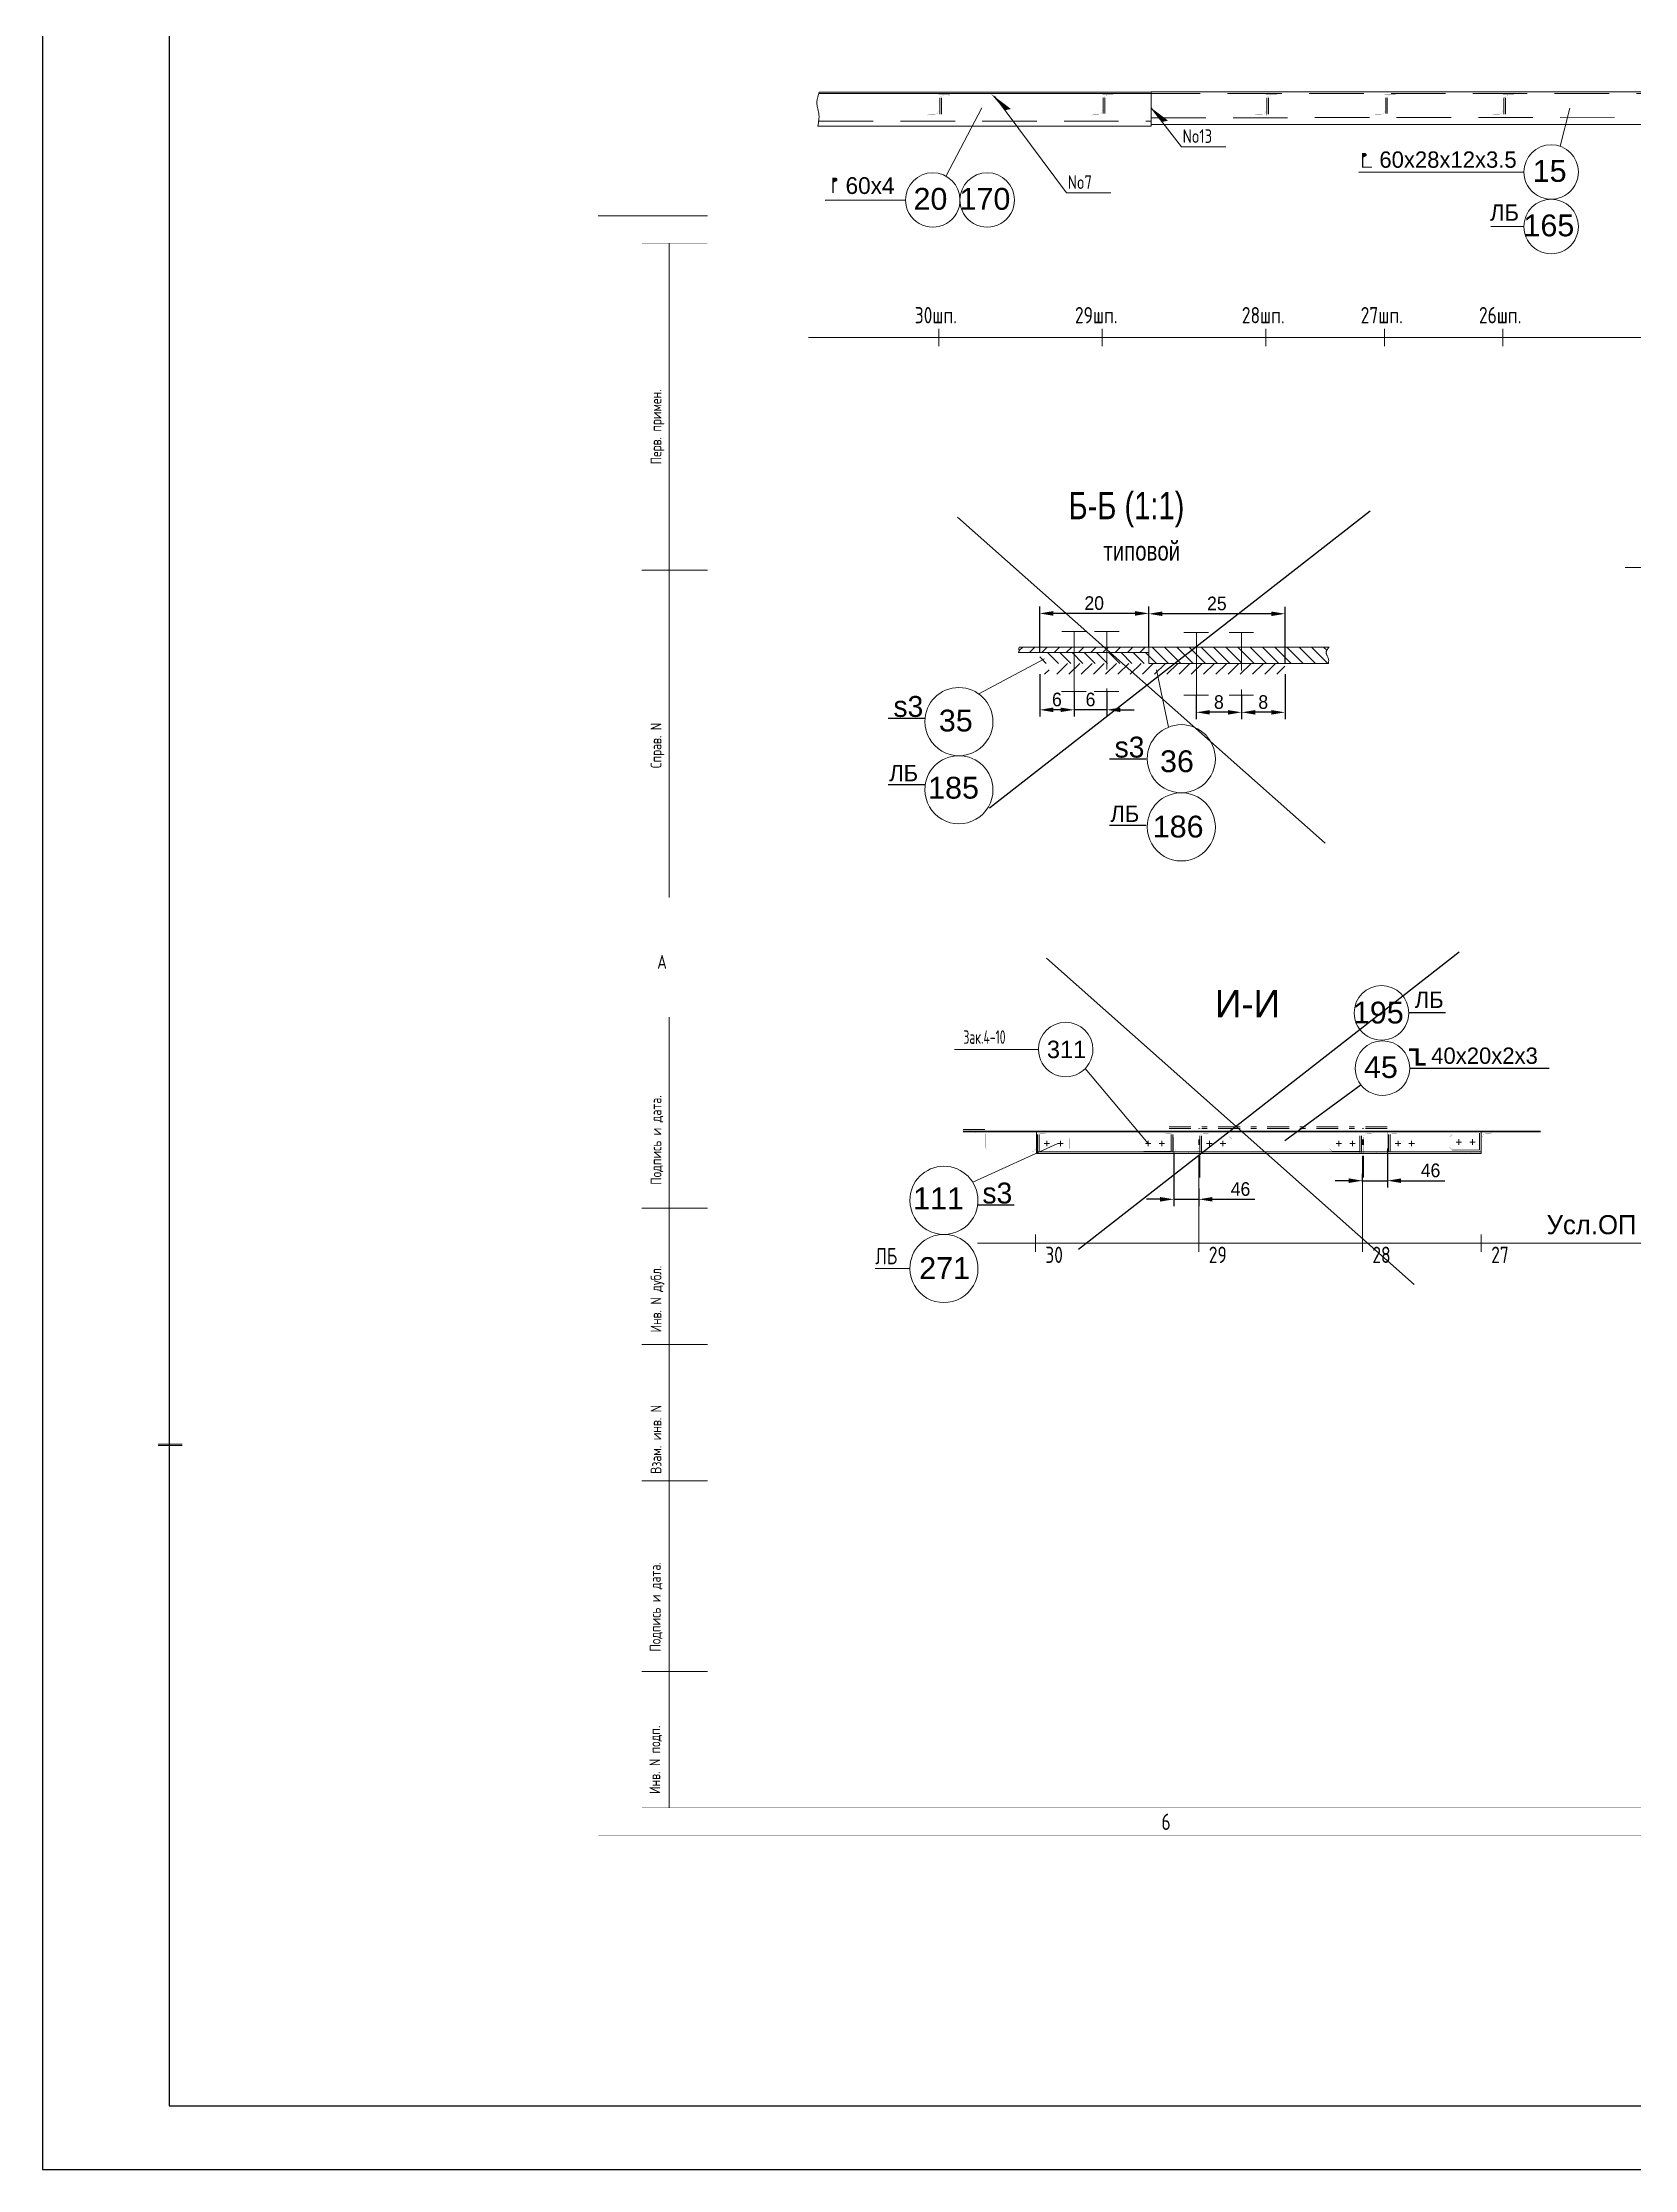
# Model space of a CAD drawing. Header units: millimetres. Extents: x 42007 to 66896, y -556 to 10827.
# Drawn here: x 42007 to 44927, y -556 to 3345 of the extents above; entities that cross this region are included whole.
import ezdxf
from ezdxf.enums import TextEntityAlignment as Align

# ---------------------------------------------------------------- set-up
doc = ezdxf.new("R2010")
doc.units = ezdxf.units.MM
for name, pattern in [('K5LT32769', [0]), ('K5LT32770', [0]), ('K5LT32775', [0]), ('K5LT32781', [90, 40, -20, 10, -20]), ('K5LT32782', [150, 100, -50]), ('K5LT32786', [25.318241, 20.818241, -1.5, 1.5, -1.5]), ('K5LT32802', [105, 70, -35])]:
    doc.linetypes.add(name, pattern=pattern)
doc.layers.get('Defpoints').update_dxf_attribs({"color": 250})
doc.layers.add('pen_7', color=1, linetype='Continuous')
doc.styles.add('KTEXTSTYLE', font='GOST_AU.SHX', dxfattribs={"width": 0.96, "height": 5})
doc.styles.add('style5', font='arial.ttf', dxfattribs={"height": 3})
doc.dimstyles.new('ISO-10', dxfattribs={"dimscale": 10, "dimtxt": 2.5, "dimasz": 2.5, "dimexe": 1.25, "dimexo": 0, "dimtad": 1, "dimdec": 0, "dimtxsty": 'Standard', "dimcen": 2.5, "dimclrd": 7, "dimclre": 7, "dimclrt": 6, "dimadec": 0, "dimazin": 0, "dimtfac": 1, "dimtdec": 0, "dimtmove": 0, "dimatfit": 3, "dimfxl": 0, "dimarcsym": 0})
pattern_1 = [(135, (50614.336, 3365.016), (-11.22532, -11.22532), [])]
pattern_2 = [(45, (50614.336, 3365.016), (-11.22532, 11.22532), [])]

# ---------------------------------------------------------------- blocks, each defined once
blk = doc.blocks.new('*D122')
at = {"color": 7, "lineweight": -2, "transparency": 16777216}
for p, q in [((44286.3, 2185.9), (44286.3, 2103.7)), ((44206.6, 2147.5), (44206.6, 2103.7)), ((44261.3, 2116.2), (44231.6, 2116.2))]:
    blk.add_line(p, q, dxfattribs=at)
at = {"color": 7, "transparency": 16777216}
for points in [[(44231.6, 2120.3), (44231.6, 2112), (44206.6, 2116.2)], [(44261.3, 2120.3), (44261.3, 2112), (44286.3, 2116.2)]]:
    blk.add_solid(points, dxfattribs=at)
at = {"layer": 'Defpoints', "color": 0, "transparency": 16777216}
for p in [(44286.3, 2185.9), (44206.6, 2147.5), (44206.6, 2116.2)]:
    blk.add_point(p, dxfattribs=at)
at = {"color": 6, "transparency": 16777216, "insert": (44246.4, 2134.9), "char_height": 25, "attachment_point": 5}
blk.add_mtext('\\H25.0;\\W0.965;\\Q0;\\H25.0;\\W0.965;\\Q0;\\Q0;8', dxfattribs=at)
blk = doc.blocks.new('*D123')
at = {"color": 7, "lineweight": -2, "transparency": 16777216}
for p, q in [((44123.4, 2147.5), (44123.4, 2103.7)), ((44206.6, 2147.5), (44206.6, 2103.7)), ((44181.6, 2116.2), (44148.4, 2116.2))]:
    blk.add_line(p, q, dxfattribs=at)
at = {"color": 7, "transparency": 16777216}
for points in [[(44148.4, 2120.3), (44148.4, 2112), (44123.4, 2116.2)], [(44181.6, 2120.3), (44181.6, 2112), (44206.6, 2116.2)]]:
    blk.add_solid(points, dxfattribs=at)
at = {"layer": 'Defpoints', "color": 0, "transparency": 16777216}
for p in [(44123.4, 2147.5), (44206.6, 2147.5), (44123.4, 2116.2)]:
    blk.add_point(p, dxfattribs=at)
at = {"color": 6, "transparency": 16777216, "insert": (44165, 2134.9), "char_height": 25, "attachment_point": 5}
blk.add_mtext('\\H25.0;\\W0.965;\\Q0;\\H25.0;\\W0.965;\\Q0;\\Q0;8', dxfattribs=at)
blk = doc.blocks.new('*D124')
at = {"color": 7, "lineweight": -2, "transparency": 16777216}
for p, q in [((43899.5, 2154.2), (43899.5, 2108.3)), ((43959.5, 2154.2), (43959.5, 2108.3)), ((43874.5, 2120.8), (43849.5, 2120.8)), ((43959.5, 2120.8), (43899.5, 2120.8)), ((43984.5, 2120.8), (44009.5, 2120.8))]:
    blk.add_line(p, q, dxfattribs=at)
at = {"color": 7, "transparency": 16777216}
for points in [[(43874.5, 2125), (43874.5, 2116.6), (43899.5, 2120.8)], [(43984.5, 2125), (43984.5, 2116.6), (43959.5, 2120.8)]]:
    blk.add_solid(points, dxfattribs=at)
at = {"layer": 'Defpoints', "color": 0, "transparency": 16777216}
for p in [(43899.5, 2154.2), (43959.5, 2154.2), (43899.5, 2120.8)]:
    blk.add_point(p, dxfattribs=at)
at = {"color": 6, "transparency": 16777216, "insert": (43929.5, 2139.6), "char_height": 25, "attachment_point": 5}
blk.add_mtext('\\H25.0;\\W0.965;\\Q0;\\H25.0;\\W0.965;\\Q0;\\Q0;6', dxfattribs=at)
blk = doc.blocks.new('*D125')
at = {"color": 7, "lineweight": -2, "transparency": 16777216}
for p, q in [((43836.3, 2185.9), (43836.3, 2108.3)), ((43899.5, 2154.2), (43899.5, 2108.3)), ((43874.5, 2120.8), (43861.3, 2120.8))]:
    blk.add_line(p, q, dxfattribs=at)
at = {"color": 7, "transparency": 16777216}
for points in [[(43861.3, 2125), (43861.3, 2116.6), (43836.3, 2120.8)], [(43874.5, 2125), (43874.5, 2116.6), (43899.5, 2120.8)]]:
    blk.add_solid(points, dxfattribs=at)
at = {"layer": 'Defpoints', "color": 0, "transparency": 16777216}
for p in [(43836.3, 2185.9), (43899.5, 2154.2), (43836.3, 2120.8)]:
    blk.add_point(p, dxfattribs=at)
at = {"color": 6, "transparency": 16777216, "insert": (43867.9, 2139.6), "char_height": 25, "attachment_point": 5}
blk.add_mtext('\\H25.0;\\W0.965;\\Q0;\\H25.0;\\W0.965;\\Q0;\\Q0;6', dxfattribs=at)
blk = doc.blocks.new('*D127')
at = {"color": 7, "lineweight": -2, "transparency": 16777216}
for p, q in [((43836.3, 2225.9), (43836.3, 2310.1)), ((44036.3, 2235.9), (44036.3, 2310.1)), ((44011.3, 2297.6), (43861.3, 2297.6))]:
    blk.add_line(p, q, dxfattribs=at)
at = {"color": 7, "transparency": 16777216}
for points in [[(43861.3, 2301.8), (43861.3, 2293.4), (43836.3, 2297.6)], [(44011.3, 2301.8), (44011.3, 2293.4), (44036.3, 2297.6)]]:
    blk.add_solid(points, dxfattribs=at)
at = {"layer": 'Defpoints', "color": 0, "transparency": 16777216}
for p in [(43836.3, 2297.6), (43836.3, 2225.9), (44036.3, 2235.9)]:
    blk.add_point(p, dxfattribs=at)
at = {"color": 6, "transparency": 16777216, "insert": (43936.3, 2316.4), "char_height": 25, "attachment_point": 5}
blk.add_mtext('\\H25.0;\\W0.965;\\Q0;\\H25.0;\\W0.965;\\Q0;\\Q0;20', dxfattribs=at)
blk = doc.blocks.new('*D128')
at = {"color": 7, "lineweight": -2, "transparency": 16777216}
for p, q in [((44036.3, 2273), (44036.3, 2309.4)), ((44286.3, 2205.9), (44286.3, 2309.4)), ((44261.3, 2296.9), (44061.3, 2296.9))]:
    blk.add_line(p, q, dxfattribs=at)
at = {"color": 7, "transparency": 16777216}
for points in [[(44061.3, 2301.1), (44061.3, 2292.8), (44036.3, 2296.9)], [(44261.3, 2301.1), (44261.3, 2292.8), (44286.3, 2296.9)]]:
    blk.add_solid(points, dxfattribs=at)
at = {"layer": 'Defpoints', "color": 0, "transparency": 16777216}
for p in [(44036.3, 2296.9), (44036.3, 2273), (44286.3, 2205.9)]:
    blk.add_point(p, dxfattribs=at)
at = {"color": 6, "transparency": 16777216, "insert": (44161.3, 2315.7), "char_height": 25, "attachment_point": 5}
blk.add_mtext('\\H25.0;\\W0.965;\\Q0;\\H25.0;\\W0.965;\\Q0;\\Q0;25', dxfattribs=at)
blk = doc.blocks.new('*D134')
at = {"color": 7, "lineweight": -2, "transparency": 16777216}
for p, q in [((44082.3, 1308), (44082.3, 1210.5)), ((44057.3, 1223), (44032.3, 1223)), ((44082.3, 1223), (44128.3, 1223)), ((44128.3, 1242.8), (44128.3, 1210.5)), ((44153.3, 1223), (44231.1, 1223))]:
    blk.add_line(p, q, dxfattribs=at)
at = {"color": 7, "transparency": 16777216}
for points in [[(44057.3, 1227.1), (44057.3, 1218.8), (44082.3, 1223)], [(44153.3, 1227.1), (44153.3, 1218.8), (44128.3, 1223)]]:
    blk.add_solid(points, dxfattribs=at)
at = {"layer": 'Defpoints', "color": 0, "transparency": 16777216}
for p in [(44082.3, 1308), (44128.3, 1242.8), (44128.3, 1223)]:
    blk.add_point(p, dxfattribs=at)
at = {"color": 6, "transparency": 16777216, "insert": (44204.7, 1241.7), "char_height": 25, "attachment_point": 5}
blk.add_mtext('\\H25.0;\\W0.965;\\Q0;\\H25.0;\\W0.965;\\Q0;\\Q0;46', dxfattribs=at)
blk = doc.blocks.new('*D135')
at = {"color": 7, "lineweight": -2, "transparency": 16777216}
for p, q in [((44474.3, 1316.4), (44474.3, 1244.6)), ((44403.3, 1257.1), (44378.3, 1257.1)), ((44428.3, 1254.3), (44428.3, 1269.6)), ((44428.3, 1257.1), (44474.3, 1257.1)), ((44499.3, 1257.1), (44579.7, 1257.1))]:
    blk.add_line(p, q, dxfattribs=at)
at = {"color": 7, "transparency": 16777216}
for points in [[(44403.3, 1261.3), (44403.3, 1252.9), (44428.3, 1257.1)], [(44499.3, 1261.3), (44499.3, 1252.9), (44474.3, 1257.1)]]:
    blk.add_solid(points, dxfattribs=at)
at = {"layer": 'Defpoints', "color": 0, "transparency": 16777216}
for p in [(44474.3, 1316.4), (44428.3, 1254.3), (44474.3, 1257.1)]:
    blk.add_point(p, dxfattribs=at)
at = {"color": 6, "transparency": 16777216, "insert": (44553.3, 1275.9), "char_height": 25, "attachment_point": 5}
blk.add_mtext('\\H25.0;\\W0.965;\\Q0;\\H25.0;\\W0.965;\\Q0;\\Q0;46', dxfattribs=at)

msp = doc.modelspace()

# ---------------------------------------------------------------- hatches: boundary and pattern name
for color, points in [(7, [(43772.562, 3220.395), (43783.658, 3222.807), (43746.787, 3250.791)]), (7, [(44060.751, 3199.067), (44071.847, 3201.479), (44041.004, 3224.806)]), (0, [(44433.029, 3136.649, 1), (44433.029, 3140.883), (44428.694, 3140.883), (44428.694, 3134.236)]), (0, [(43461.946, 3091.064, 1), (43461.946, 3095.722), (43457.178, 3095.722), (43457.178, 3088.41)])]:
    msp.add_hatch(color=color).paths.add_polyline_path(points)
h = msp.add_hatch()
h.set_pattern_fill('', style=0, pattern_type=0)
h.set_pattern_definition(pattern_2)
h.paths.add_polyline_path([(43798.91, 2235.924), (43798.891, 2235.891), (43798.862, 2235.843), (43798.819, 2235.771), (43798.755, 2235.663), (43798.66, 2235.501), (43798.521, 2235.259), (43798.322, 2234.894), (43798.063, 2234.347), (43797.807, 2233.524), (43797.769, 2232.778), (43797.776, 2232.717), (43797.794, 2232.595), (43797.845, 2232.35), (43797.998, 2231.86), (43798.126, 2231.528), (43798.194, 2231.362), (43798.228, 2231.279), (43798.246, 2231.237), (43798.262, 2231.197), (43798.286, 2231.138), (43798.322, 2231.049), (43798.376, 2230.917), (43798.452, 2230.718), (43798.556, 2230.42), (43798.671, 2229.973), (43798.695, 2229.832), (43798.703, 2229.763), (43798.716, 2229.624), (43798.72, 2229.347), (43798.654, 2228.794), (43798.285, 2227.692), (43797.806, 2226.768), (43797.536, 2226.306), (43797.397, 2226.075), (43797.327, 2225.959), (43797.305, 2225.924), (44036.287, 2225.924), (44036.287, 2235.924)])
h = msp.add_hatch()
h.set_pattern_fill('', angle=90, style=0, pattern_type=0)
h.set_pattern_definition(pattern_1)
h.paths.add_polyline_path([(43836.287, 2225.924), (43836.287, 2205.924), (44036.287, 2205.924), (44036.287, 2225.924)])
h = msp.add_hatch()
h.set_pattern_fill('', angle=90, style=0, pattern_type=0)
h.set_pattern_definition(pattern_1)
h.paths.add_polyline_path([(44036.287, 2235.924), (44036.287, 2205.924), (44286.287, 2205.924), (44366.067, 2205.924), (44366.077, 2206.008), (44366.091, 2206.132), (44366.113, 2206.319), (44366.145, 2206.598), (44366.191, 2207.017), (44366.257, 2207.645), (44366.341, 2208.586), (44366.418, 2209.993), (44366.36, 2212.092), (44366.037, 2214.047), (44365.984, 2214.252), (44365.868, 2214.66), (44365.599, 2215.474), (44364.944, 2217.088), (44364.441, 2218.177), (44364.17, 2218.742), (44364.002, 2219.087), (44363.847, 2219.406), (44363.65, 2219.814), (44363.375, 2220.393), (44362.987, 2221.24), (44362.474, 2222.492), (44361.932, 2224.339), (44361.776, 2226.048), (44361.786, 2226.265), (44361.829, 2226.699), (44361.995, 2227.563), (44362.619, 2229.272), (44364.747, 2232.638), (44366.156, 2234.382), (44366.896, 2235.252), (44367.271, 2235.686), (44367.459, 2235.904), (44367.476, 2235.924)])
h = msp.add_hatch()
h.set_pattern_fill('', style=0, pattern_type=0)
h.set_pattern_definition(pattern_2)
h.paths.add_polyline_path([(43875.053, 2205.924), (43837.695, 2185.924), (44286.287, 2185.924), (44286.287, 2205.924)])

# ---------------------------------------------------------------- linework, layer by layer
at = {"color": 7, "linetype": 'K5LT32782', "lineweight": 18}
for p, q in [((43430.795, 3251.009), (45501.004, 3251.009)), ((43653.004, 3213.225), (43653.004, 3243.07)), ((43656.004, 3213.225), (43656.004, 3243.07)), ((43953.004, 3214.323), (43953.004, 3243.07)), ((43956.004, 3214.323), (43956.004, 3243.07)), ((44253.004, 3213.225), (44253.004, 3243.07)), ((44256.004, 3213.225), (44256.004, 3243.07)), ((44471.004, 3214.323), (44471.004, 3243.07)), ((44474.004, 3214.323), (44474.004, 3243.07)), ((44688.004, 3213.225), (44688.004, 3243.07)), ((44691.004, 3213.225), (44691.004, 3243.07)), ((43431.043, 3200.487), (44041.004, 3200.487)), ((44041.004, 3206.565), (45603.004, 3208.385)), ((43832.348, 1310.954), (43832.348, 1341.596)), ((43835.348, 1310.954), (43835.348, 1341.596)), ((44077.349, 1310.954), (44077.349, 1341.596)), ((44080.349, 1310.954), (44080.349, 1341.596)), ((44476.349, 1310.954), (44476.349, 1341.596)), ((44479.349, 1310.954), (44479.349, 1341.596)), ((44643.349, 1313.432), (44643.349, 1344.074)), ((44646.349, 1313.432), (44646.349, 1344.074))]:
    msp.add_line(p, q, dxfattribs=at)
at = {"color": 7, "linetype": 'K5LT32769', "lineweight": 18}
for p, q in [((43430.795, 3251.009), (44041.004, 3251.009)), ((43431.664, 3253.983), (44041.004, 3253.983)), ((43483.004, 3251.047), (44041.004, 3251.047)), ((43885.506, 3069.133), (43753.415, 3246.109)), ((44041.004, 3254.047), (44041.004, 3194.565)), ((44041.004, 3254.047), (45501.004, 3254.047)), ((44041.004, 3251.047), (44041.004, 3191.565)), ((43730.23, 3224.668), (43664.596, 3100.267)), ((44096.267, 3153.57), (44041.004, 3224.806)), ((44808.92, 3224.277), (44790.887, 3154.54)), ((43429.242, 3191.565), (44041.004, 3191.565)), ((44041.004, 3194.565), (45605.83, 3194.565)), ((44177.494, 3153.57), (44096.267, 3153.57)), ((43966.733, 3069.133), (43885.506, 3069.133)), ((43026.651, 3026.745), (43226.651, 3026.745)), ((44663.848, 3007.287), (44724.555, 3007.287)), ((43651.004, 2787.706), (43651.004, 2819.706)), ((43951.004, 2787.706), (43951.004, 2819.706)), ((44251.004, 2787.706), (44251.004, 2819.706)), ((44469.004, 2787.706), (44469.004, 2819.706)), ((44686.004, 2787.706), (44686.004, 2819.706)), ((45064.09, 2381.743), (44910.007, 2381.743)), ((43922.067, 2264.667), (43877.009, 2264.667)), ((43899.538, 2264.667), (43899.538, 2154.152)), ((43982.067, 2264.667), (43937.009, 2264.667)), ((44145.889, 2262.851), (44100.83, 2262.851)), ((44123.869, 2263.2), (44123.869, 2147.532)), ((44228.631, 2262.851), (44183.573, 2262.851)), ((44036.287, 2225.924), (43797.305, 2225.924)), ((43798.91, 2235.924), (44367.476, 2235.924)), ((44036.287, 2235.924), (44036.287, 2205.924)), ((43845.027, 2214.561), (43724.467, 2150.017)), ((44366.067, 2205.924), (44036.287, 2205.924)), ((44050.722, 2194.196), (44072.692, 2089.055)), ((43921.558, 2154.152), (43876.5, 2154.152)), ((43981.558, 2154.152), (43936.5, 2154.152)), ((44145.889, 2147.532), (44100.83, 2147.532)), ((44228.631, 2147.532), (44183.573, 2147.532)), ((43833.986, 1497.746), (43679.903, 1497.746)), ((43919.707, 1462.76), (44035.319, 1325.376)), ((43695.848, 1347.721), (44754.849, 1347.721)), ((43695.848, 1346.726), (44754.849, 1346.726)), ((43830.348, 1346.595), (43830.348, 1306.896)), ((43849.592, 1330.376), (43849.592, 1320.376)), ((43874.592, 1330.376), (43874.592, 1320.376)), ((44035.319, 1330.376), (44035.319, 1320.376)), ((44060.319, 1330.376), (44060.319, 1320.376)), ((44130.349, 1308.881), (44130.349, 1339.51)), ((44133.349, 1308.881), (44133.349, 1339.51)), ((44147.499, 1330.376), (44147.499, 1320.376)), ((44172.499, 1330.376), (44172.499, 1320.376)), ((44385.209, 1330.376), (44385.209, 1320.376)), ((44410.209, 1330.376), (44410.209, 1320.376)), ((44423.349, 1308.881), (44423.349, 1339.51)), ((44426.349, 1308.881), (44426.349, 1339.51)), ((44493.593, 1330.376), (44493.593, 1320.376)), ((44518.593, 1330.376), (44518.593, 1320.376)), ((44600.209, 1328.014), (44610.209, 1328.014)), ((44605.209, 1333.014), (44605.209, 1323.014)), ((44625.209, 1328.014), (44635.209, 1328.014)), ((44630.209, 1333.014), (44630.209, 1323.014)), ((44646.349, 1346.595), (44646.349, 1306.896)), ((43869.592, 1325.376), (43713.452, 1254.392)), ((43830.348, 1309.896), (44646.349, 1309.896)), ((43830.348, 1306.896), (44646.349, 1306.896)), ((43844.592, 1325.376), (43854.592, 1325.376)), ((43869.592, 1325.376), (43879.592, 1325.376)), ((44027.349, 1310.915), (44077.349, 1310.954)), ((44030.319, 1325.376), (44040.319, 1325.376)), ((44055.319, 1325.376), (44065.319, 1325.376)), ((44142.499, 1325.376), (44152.499, 1325.376)), ((44167.499, 1325.376), (44177.499, 1325.376)), ((44373.349, 1310.801), (44423.349, 1310.801)), ((44380.209, 1325.376), (44390.209, 1325.376)), ((44405.209, 1325.376), (44415.209, 1325.376)), ((44488.593, 1325.376), (44498.593, 1325.376)), ((44513.593, 1325.376), (44523.593, 1325.376)), ((44593.349, 1313.393), (44643.349, 1313.432)), ((44128.348, 1158.712), (44128.348, 1265.349)), ((44428.349, 1262.684), (44428.349, 1158.712)), ((43722.521, 1142.712), (45004.849, 1142.712)), ((43828.348, 1126.712), (43828.348, 1158.712)), ((44128.348, 1126.712), (44128.348, 1158.712)), ((44428.349, 1126.712), (44428.349, 1158.712)), ((44646.349, 1126.712), (44646.349, 1158.712)), ((43534.647, 1096.013), (43598.111, 1096.013)), ((42218.989, 773.581), (42263.519, 773.581)), ((42218.989, 771.596), (42263.519, 771.596))]:
    msp.add_line(p, q, dxfattribs=at)
at = {"color": 0}
for p, q in [((44421.529, 3107.138), (44724.555, 3107.283)), ((43442.872, 3055.551), (43590.114, 3055.976)), ((43626.01, 2104.922), (43558.52, 2104.922)), ((44031.665, 2030.301), (43964.176, 2030.301)), ((43626.01, 1982.945), (43558.52, 1982.945)), ((44031.665, 1908.323), (43964.176, 1908.323)), ((44580.702, 1564.89), (44513.212, 1564.89)), ((44515.093, 1463.604), (44770.788, 1463.726)), ((44425.769, 1432.723), (44286.205, 1330.044)), ((43789.224, 1212.336), (43721.734, 1212.336))]:
    msp.add_line(p, q, dxfattribs=at)
at = {"color": 1, "linetype": 'K5LT32775', "lineweight": 18, "true_color": 0xff0000}
for p, q in [((43156.651, 2976.745), (43156.651, 1776.745)), ((43226.651, 2376.745), (43106.651, 2376.745)), ((43156.651, 1556.745), (43156.651, 106.745)), ((43226.651, 1206.745), (43106.651, 1206.745)), ((43226.651, 956.745), (43106.651, 956.745)), ((43226.651, 706.745), (43106.651, 706.745)), ((43226.651, 356.745), (43106.651, 356.745))]:
    msp.add_line(p, q, dxfattribs=at)
at = {"color": 7, "linetype": 'K5LT32770', "lineweight": 18}
msp.add_line((43412.445, 2803.706), (45977.521, 2803.706), dxfattribs=at)
at = {"color": 1}
for p, q in [((43685.578, 2474.261), (44360.204, 1876.23)), ((43744.497, 1941.041), (44442.691, 2486.045)), ((43848.615, 1665.007), (44523.241, 1066.976)), ((43907.534, 1131.787), (44605.728, 1676.791))]:
    msp.add_line(p, q, dxfattribs=at)
at = {"color": 7, "linetype": 'K5LT32802', "lineweight": 18}
for p, q in [((43959.538, 2264.667), (43959.538, 2154.152)), ((44206.611, 2263.2), (44206.611, 2147.532))]:
    msp.add_line(p, q, dxfattribs=at)
at = {"color": 7, "linetype": 'K5LT32781', "lineweight": 18}
for p, q in [((43695.848, 1350.708), (43738.348, 1350.708)), ((43695.848, 1347.721), (43738.348, 1347.721)), ((44073.786, 1355.932), (44484.909, 1355.932)), ((44073.786, 1352.945), (44484.909, 1352.945)), ((44128.348, 1262.684), (44128.348, 1353.624)), ((44130.348, 1262.684), (44130.348, 1353.624)), ((44428.349, 1262.684), (44428.349, 1353.624)), ((44430.349, 1262.684), (44430.349, 1353.624))]:
    msp.add_line(p, q, dxfattribs=at)
at = {"color": 2}
for points in [[(42007.102, -556.488), (66124.1, -556.488), (66124.1, 6894.349), (42007.102, 6894.349)], [(42239.188, -439.554), (65841.366, -439.554), (65841.366, 6859.821), (42239.188, 6859.821)]]:
    msp.add_lwpolyline(points, close=True, dxfattribs=at)
at = {"color": 7, "linetype": 'K5LT32769', "const_width": 0.18}
for points in [[(43026.651, 5996.745), (55636.651, 5996.745), (55636.651, 56.745), (43026.651, 56.745)], [(43836.287, 2205.924), (43836.287, 2225.924), (44036.287, 2225.924), (44036.287, 2205.924)], [(43836.287, 2205.924), (43836.287, 2185.924), (44286.287, 2185.924), (44286.287, 2205.924)]]:
    msp.add_lwpolyline(points, close=True, dxfattribs=at)
at = {"color": 1, "linetype": 'K5LT32775', "true_color": 0xff0000, "const_width": 0.18}
msp.add_lwpolyline([(55586.651, 106.745), (43226.651, 106.745), (43226.651, 5946.745), (55586.651, 5946.745)], close=True, dxfattribs=at)
at = {"color": 7, "linetype": 'K5LT32786', "const_width": 0.18}
for points in [[(43651.004, 3250.018), (43651.004, 3219.785), (43650.509, 3217.32), (43649.1, 3215.229), (43646.991, 3213.833), (43644.504, 3213.342), (43634.004, 3213.342), (43632.504, 3212.944), (43631.406, 3211.855), (43631.004, 3210.368), (43653.004, 3210.368), (43653.004, 3240.601), (43653.499, 3243.067), (43654.908, 3245.157), (43657.016, 3246.553), (43659.504, 3247.044), (43668.004, 3247.044), (43669.504, 3247.442), (43670.602, 3248.531), (43671.004, 3250.018), (43651.004, 3250.018)], [(43951.004, 3250.018), (43951.004, 3219.785), (43950.509, 3217.32), (43949.1, 3215.229), (43946.991, 3213.833), (43944.504, 3213.342), (43934.004, 3213.342), (43932.504, 3212.944), (43931.406, 3211.855), (43931.004, 3210.368), (43953.004, 3210.368), (43953.004, 3240.601), (43953.499, 3243.067), (43954.908, 3245.157), (43957.016, 3246.553), (43959.504, 3247.044), (43968.004, 3247.044), (43969.504, 3247.442), (43970.602, 3248.531), (43971.004, 3250.018), (43951.004, 3250.018)], [(44251.004, 3250.018), (44251.004, 3219.785), (44250.509, 3217.32), (44249.1, 3215.229), (44246.991, 3213.833), (44244.504, 3213.342), (44234.004, 3213.342), (44232.504, 3212.944), (44231.406, 3211.855), (44231.004, 3210.368), (44253.004, 3210.368), (44253.004, 3240.601), (44253.499, 3243.067), (44254.908, 3245.157), (44257.016, 3246.553), (44259.504, 3247.044), (44268.004, 3247.044), (44269.504, 3247.442), (44270.602, 3248.531), (44271.004, 3250.018), (44251.004, 3250.018)], [(44469.004, 3250.018), (44469.004, 3219.785), (44468.509, 3217.32), (44467.1, 3215.229), (44464.991, 3213.833), (44462.504, 3213.342), (44452.004, 3213.342), (44450.504, 3212.944), (44449.406, 3211.855), (44449.004, 3210.368), (44471.004, 3210.368), (44471.004, 3240.601), (44471.499, 3243.067), (44472.908, 3245.157), (44475.016, 3246.553), (44477.504, 3247.044), (44486.004, 3247.044), (44487.504, 3247.442), (44488.602, 3248.531), (44489.004, 3250.018), (44469.004, 3250.018)], [(44686.004, 3250.018), (44686.004, 3219.785), (44685.509, 3217.32), (44684.1, 3215.229), (44681.991, 3213.833), (44679.504, 3213.342), (44669.004, 3213.342), (44667.504, 3212.944), (44666.406, 3211.855), (44666.004, 3210.368), (44688.004, 3210.368), (44688.004, 3240.601), (44688.499, 3243.067), (44689.908, 3245.157), (44692.016, 3246.553), (44694.504, 3247.044), (44703.004, 3247.044), (44704.504, 3247.442), (44705.602, 3248.531), (44706.004, 3250.018), (44686.004, 3250.018)], [(43738.347, 1316.853), (43737.347, 1316.853), (43736.64, 1317.145), (43736.347, 1317.849), (43736.347, 1342.743), (43736.079, 1343.739), (43735.347, 1344.468), (43734.347, 1344.734), (43719.347, 1344.734), (43718.64, 1345.026), (43718.347, 1345.73), (43718.347, 1346.726), (43738.347, 1346.726), (43738.347, 1316.853)], [(44084.348, 1346.726), (44084.348, 1316.354), (44084.843, 1313.877), (44086.252, 1311.778), (44088.36, 1310.375), (44090.848, 1309.882), (44101.348, 1309.882), (44102.848, 1309.482), (44103.946, 1308.388), (44104.348, 1306.895), (44082.348, 1306.895), (44082.348, 1337.266), (44081.853, 1339.743), (44080.444, 1341.842), (44078.336, 1343.246), (44075.848, 1343.738), (44067.348, 1343.738), (44065.848, 1344.138), (44064.75, 1345.232), (44064.348, 1346.726), (44084.348, 1346.726)], [(44474.349, 1346.726), (44474.349, 1316.354), (44473.852, 1313.877), (44472.444, 1311.778), (44470.335, 1310.375), (44467.849, 1309.882), (44457.349, 1309.882), (44455.849, 1309.482), (44454.749, 1308.388), (44454.349, 1306.895), (44476.349, 1306.895), (44476.349, 1337.266), (44476.843, 1339.743), (44478.251, 1341.842), (44480.36, 1343.246), (44482.849, 1343.738), (44491.349, 1343.738), (44492.849, 1344.138), (44493.946, 1345.232), (44494.349, 1346.726), (44474.349, 1346.726)]]:
    msp.add_lwpolyline(points, dxfattribs=at)
at = {"color": 0}
for points in [[(44428.694, 3141.916, 0, 0, 0), (44431.047, 3141.916, 0, 0, 0), (44431.047, 3141.916, 0, 0, 0), (44428.694, 3141.916, 0, 0, 0), (44428.694, 3141.916, 20, 20, 0)], [(43457.178, 3094.276, 0, 0, 0), (43459.531, 3094.276, 0, 0, 0), (43459.531, 3094.276, 0, 0, 0), (43457.178, 3094.276, 0, 0, 0), (43457.178, 3094.276, 20, 20, 0)]]:
    msp.add_lwpolyline(points, format="xyseb", dxfattribs=at)
for points, const_width in [([(44428.074, 3140.883), (44433.029, 3140.883, -1), (44433.029, 3136.649), (44428.172, 3133.945)], 2), ([(43456.496, 3095.722), (43461.946, 3095.722, -1), (43461.946, 3091.064), (43456.603, 3088.09)], 2.2)]:
    msp.add_lwpolyline(points, format="xyb", dxfattribs=dict(at, const_width=const_width))
for points, const_width in [([(44428.694, 3141.916), (44428.694, 3116.099), (44445.837, 3116.099)], 2), ([(43457.178, 3096.858), (43457.178, 3068.459)], 2.2), ([(44513.727, 1497.495), (44528.752, 1497.495), (44528.752, 1470.467), (44544.528, 1470.467)], 5)]:
    msp.add_lwpolyline(points, dxfattribs=dict(at, const_width=const_width))
at = {"color": 1, "linetype": 'K5LT32775', "true_color": 0xff0000, "const_width": 0.18}
for points in [[(43226.651, 2976.745), (43106.651, 2976.745), (43106.651, 1776.745), (43226.651, 1776.745)], [(43226.651, 1556.745), (43106.651, 1556.745), (43106.651, 106.745), (43226.651, 106.745)]]:
    msp.add_lwpolyline(points, dxfattribs=at)
at = {"color": 7, "linetype": 'K5LT32769', "const_width": 0.18}
for points in [[(43695.848, 1347.722), (43708.211, 1347.722), (44754.849, 1347.722)], [(43828.348, 1346.726), (43828.348, 1316.354), (43827.853, 1313.877), (43826.444, 1311.778), (43824.336, 1310.375), (43821.848, 1309.882), (43811.348, 1309.882), (43809.848, 1309.482), (43808.75, 1308.388), (43808.348, 1306.895), (43830.348, 1306.895), (43830.348, 1337.266), (43830.843, 1339.743), (43832.252, 1341.842), (43834.36, 1343.246), (43836.848, 1343.738), (43845.348, 1343.738), (43846.848, 1344.138), (43847.946, 1345.232), (43848.348, 1346.726), (43828.348, 1346.726)], [(43890.348, 1315.881), (43890.348, 1334.704), (43885.348, 1339.67), (43835.348, 1339.67)], [(44077.349, 1339.67), (44027.349, 1339.67), (44022.349, 1334.704), (44022.349, 1315.881), (44027.349, 1310.915)], [(44128.348, 1346.726), (44128.348, 1316.354), (44127.853, 1313.877), (44126.444, 1311.778), (44124.336, 1310.375), (44121.848, 1309.882), (44111.348, 1309.882), (44109.848, 1309.482), (44108.75, 1308.388), (44108.348, 1306.895), (44130.348, 1306.895), (44130.348, 1337.266), (44130.843, 1339.743), (44132.252, 1341.842), (44134.36, 1343.246), (44136.848, 1343.738), (44145.348, 1343.738), (44146.848, 1344.139), (44147.946, 1345.232), (44148.348, 1346.726), (44128.348, 1346.726)], [(44188.349, 1314.812), (44188.349, 1333.604), (44183.349, 1338.563), (44133.349, 1338.563)], [(44423.349, 1339.51), (44373.349, 1339.51), (44368.349, 1334.552), (44368.349, 1315.759), (44373.349, 1310.801)], [(44428.349, 1346.726), (44428.349, 1316.354), (44427.852, 1313.877), (44426.444, 1311.778), (44424.335, 1310.375), (44421.849, 1309.882), (44411.349, 1309.882), (44409.849, 1309.482), (44408.749, 1308.388), (44408.349, 1306.895), (44430.349, 1306.895), (44430.349, 1337.266), (44430.843, 1339.743), (44432.251, 1341.842), (44434.36, 1343.246), (44436.849, 1343.738), (44445.349, 1343.738), (44446.849, 1344.139), (44447.946, 1345.232), (44448.349, 1346.726), (44428.349, 1346.726)], [(44534.349, 1315.881), (44534.349, 1334.704), (44529.349, 1339.67), (44479.349, 1339.67)], [(44643.349, 1342.148), (44593.349, 1342.148), (44588.349, 1337.182), (44588.349, 1318.359), (44593.349, 1313.393)], [(44646.349, 1346.726), (44646.349, 1316.354), (44645.852, 1313.877), (44644.444, 1311.778), (44642.335, 1310.375), (44639.849, 1309.882), (44629.349, 1309.882), (44627.849, 1309.482), (44626.749, 1308.388), (44626.349, 1306.895), (44648.349, 1306.895), (44648.349, 1337.266), (44648.843, 1339.743), (44650.251, 1341.842), (44652.36, 1343.246), (44654.849, 1343.738), (44663.349, 1343.738), (44664.849, 1344.138), (44665.946, 1345.232), (44666.349, 1346.726), (44646.349, 1346.726)], [(43835.348, 1310.915), (43885.348, 1310.915), (43890.348, 1315.881)], [(44133.349, 1309.846), (44183.349, 1309.846), (44188.349, 1314.812)], [(44479.349, 1310.915), (44529.349, 1310.915), (44534.349, 1315.881)]]:
    msp.add_lwpolyline(points, dxfattribs=at)
at = {"color": 7, "linetype": 'K5LT32769', "lineweight": 18}
for centre, radius, start, end in [((44774.555, 3107.283), 50, 0, 179.999977), ((43640.114, 3055.98), 50, 0, 179.999977), ((43740.114, 3055.984), 50, 0, 179.999977), ((44774.555, 3107.283), 50, 179.999977, 0), ((43640.114, 3055.98), 50, 179.999977, 0), ((43740.114, 3055.984), 50, 179.999977, 0), ((44774.555, 3007.283), 50, 0, 179.999977), ((44774.555, 3007.283), 50, 179.999977, 0), ((43688.108, 2099.181), 62.5, 0, 179.999977), ((43688.108, 2099.181), 62.5, 179.999977, 0), ((44096.013, 2031.07), 62.5, 0, 179.999977), ((43688.108, 1974.181), 62.5, 0, 179.999977), ((44096.013, 2031.07), 62.5, 179.999977, 0), ((43688.108, 1974.181), 62.5, 179.999977, 0), ((44096.013, 1906.069), 62.5, 0, 179.999977), ((44096.013, 1906.069), 62.5, 179.999977, 0), ((44463.212, 1564.89), 50, 0, 179.999977), ((44463.212, 1564.89), 50, 179.999977, 0), ((43883.986, 1497.746), 50, 0, 179.999977), ((43883.986, 1497.746), 50, 179.999977, 0), ((44465.093, 1463.604), 50, 0, 179.999977), ((44465.093, 1463.604), 50, 179.999977, 0), ((43660.611, 1221.013), 62.5, 0, 179.999977), ((43660.611, 1221.013), 62.5, 179.999977, 0), ((43660.611, 1096.013), 62.5, 0, 179.999977), ((43660.611, 1096.013), 62.5, 179.999977, 0)]:
    msp.add_arc(centre, radius, start, end, dxfattribs=at)
for points, knots in [([(43431.664, 3253.983), (43429.946, 3248.09), (43427.651, 3240.627), (43427.666, 3231.694), (43428.255, 3227.379), (43429.328, 3222.66), (43430.622, 3217.497), (43431.517, 3212.4), (43431.65, 3207.512), (43431.107, 3200.616), (43430.005, 3195.296), (43429.242, 3191.565)], [0, 0, 0, 0, 3.23510252, 3.96038975, 4.63403637, 5.49711247, 6.47749803, 7.40510217, 8.18163652, 9.01578233, 11, 11, 11, 11]), ([(43798.91, 2235.924), (43798.55, 2235.299), (43798.064, 2234.534), (43797.807, 2233.566), (43797.758, 2233.202), (43797.755, 2232.888), (43797.79, 2232.584), (43797.868, 2232.243), (43798.014, 2231.798), (43798.238, 2231.256), (43798.483, 2230.66), (43798.652, 2230.128), (43798.718, 2229.696), (43798.726, 2229.347), (43798.696, 2228.997), (43798.62, 2228.607), (43798.481, 2228.151), (43798.249, 2227.591), (43797.856, 2226.832), (43797.513, 2226.267), (43797.305, 2225.924)], [0, 0, 0, 0, 4.08939432, 4.93288753, 5.58232227, 6.1410544, 6.68208123, 7.29305429, 8.09329093, 9.29781149, 10.57259543, 11.69533029, 12.4074641, 13.00870095, 13.64346496, 14.36997302, 15.22506505, 16.3033082, 17.75770901, 20, 20, 20, 20]), ([(44367.476, 2235.924), (44365.924, 2234.052), (44363.862, 2231.832), (44362.4, 2228.845), (44362.024, 2227.749), (44361.829, 2226.83), (44361.757, 2225.992), (44361.791, 2225.167), (44361.929, 2224.273), (44362.209, 2223.201), (44362.723, 2221.798), (44363.567, 2219.959), (44364.63, 2217.824), (44365.586, 2215.651), (44366.145, 2213.764), (44366.384, 2212.113), (44366.454, 2210.404), (44366.343, 2208.316), (44366.165, 2206.772), (44366.067, 2205.924)], [0, 0, 0, 0, 4.30897143, 5.16441514, 5.79951685, 6.33068543, 6.80317648, 7.26569597, 7.77047228, 8.38283831, 9.20033005, 10.37848864, 11.91880912, 13.37290327, 14.52002221, 15.34850225, 16.28330532, 17.50684128, 19, 19, 19, 19])]:
    msp.add_open_spline(points, degree=3, knots=knots, dxfattribs=at)

# ---------------------------------------------------------------- texts
at = {"color": 7, "attachment_point": 1}
for s, insert, char_height, style in [('\\H3.5;\\W0.965;\\Q15;\\Q0;\\H25.00;No13', (44098.497, 3185.576), 2.5, 'KTEXTSTYLE'), ('{\\H10x;\\W0.965;60x28x12x3.5}', (44459.415, 3144.994), 3, 'style5'), ('{\\H12.8x;\\W0.965;60x4}', (43480.217, 3097.685), 2.4, 'style5'), ('\\H3.5;\\W0.965;\\Q15;\\Q0;\\H25.00;No7', (43887.736, 3101.139), 2.5, 'KTEXTSTYLE'), ('\\H3.5;\\W0.965;\\Q15;\\Q0;\\H30.00;ЛБ', (44662.467, 3047.881), 3, 'style5'), ('{\\H12x;\\W0.965;30шп.}', (43607.095, 2859.631), 2.5, 'KTEXTSTYLE'), ('{\\H12x;\\W0.965;29шп.}', (43900.935, 2859.631), 2.5, 'KTEXTSTYLE'), ('{\\H12x;\\W0.965;28шп.}', (44207.095, 2859.631), 2.5, 'KTEXTSTYLE'), ('{\\H12x;\\W0.965;27шп.}', (44425.095, 2859.631), 2.5, 'KTEXTSTYLE'), ('{\\H12x;\\W0.965;26шп.}', (44642.095, 2859.631), 2.5, 'KTEXTSTYLE'), ('\\H3.5;\\W0.965;\\Q15;\\Q0;\\W0.765;\\H35.00;типовой', (43953.298, 2429.645), 3, 'style5'), ('{\\H12.8x;\\W0.965;s3}', (43568.075, 2146.208), 3, 'style5'), ('{\\H12.8x;\\W0.965;s3}', (43973.731, 2071.586), 3, 'style5'), ('\\H3.5;\\W0.965;\\Q15;\\Q0;\\H30.00;ЛБ', (43560.251, 2019.693), 3, 'style5'), ('\\H3.5;\\W0.965;\\Q15;\\Q0;\\H30.00;ЛБ', (43965.907, 1945.071), 3, 'style5'), ('\\H3.5;\\W0.965;\\Q15;\\Q0;\\H25.00;{\\c16711935;A}', (43134.787, 1670.967), 3, 'KTEXTSTYLE'), ('\\H3.5;\\W0.965;\\Q15;\\Q0;\\H30.00;ЛБ', (44524.229, 1603.936), 3, 'style5'), ('\\H3.5;\\W0.965;\\Q15;\\Q0;\\W0.765;\\H25.00;Зак.4-10', (43696.431, 1533.088), 2.5, 'KTEXTSTYLE'), ('{\\H10x;\\W0.965;40х20х2х3}', (44554.521, 1501.409), 3, 'style5'), ('{\\H12.8x;\\W0.965;s3}', (43731.289, 1253.622), 3, 'style5'), ('\\H3.5;\\W0.965;\\Q15;\\Q0;\\H35.00;Усл.ОП', (44766.253, 1193.957), 2.4, 'style5'), ('\\H3.5;\\W0.965;\\Q15;\\Q0;\\H30.00;ЛБ', (43534.641, 1133.774), 2.5, 'KTEXTSTYLE'), ('{\\H12x;\\W0.965;30}', (43846.519, 1136.105), 2.5, 'KTEXTSTYLE'), ('{\\H12x;\\W0.965;29}', (44146.52, 1136.105), 2.5, 'KTEXTSTYLE'), ('{\\H12x;\\W0.965;28}', (44446.52, 1136.105), 2.5, 'KTEXTSTYLE'), ('{\\H12x;\\W0.965;27}', (44664.52, 1136.105), 2.5, 'KTEXTSTYLE'), ('\\H3.5;\\W0.965;\\Q15;\\Q0;\\H30.00;{\\c16711935;6}', (44059.715, 96.19), 3, 'KTEXTSTYLE')]:
    msp.add_mtext(s, dxfattribs=dict(at, insert=insert, char_height=char_height, style=style))
at = {"color": 7, "char_height": 3, "attachment_point": 1}
for s, insert, rotation, style in [('\\H3.5;\\W0.965;\\Q15;\\Q0;\\H20.00;{\\c16711935;Перв. примен.}', (43122.505, 2570.936), 90, 'KTEXTSTYLE'), ('\\H3.5;\\W0.965;\\Q15;\\Q0;\\W0.765;\\H50.00;Б-Б (1:1)', (43889.085, 2520.344), 359.99983, 'style5'), ('\\H3.5;\\W0.965;\\Q15;\\Q0;\\H20.00;{\\c16711935;Справ. N}', (43122.505, 2013.804), 90, 'KTEXTSTYLE'), ('\\H3.5;\\W0.965;\\Q15;\\Q0;\\H50.00;И-И', (44157.758, 1606.833), 359.99983, 'style5'), ('\\H3.5;\\W0.965;\\Q15;\\Q0;\\H20.00;{\\c16711935;Подпись и дата.}', (43122.505, 1249.58), 90, 'KTEXTSTYLE'), ('\\H3.5;\\W0.965;\\Q15;\\Q0;\\H20.00;{\\c16711935;Инв. N дубл.}', (43122.505, 978.883), 90, 'KTEXTSTYLE'), ('\\H3.5;\\W0.965;\\Q15;\\Q0;\\H20.00;{\\c16711935;Взам. инв. N}', (43122.505, 719.54), 90, 'KTEXTSTYLE'), ('\\H3.5;\\W0.965;\\Q15;\\Q0;\\H20.00;{\\c16711935;Подпись и дата.}', (43121.017, 393.232), 90, 'KTEXTSTYLE'), ('\\H3.5;\\W0.965;\\Q15;\\Q0;\\H20.00;{\\c16711935;Инв. N подп.}', (43120.212, 132.456), 90, 'KTEXTSTYLE')]:
    msp.add_mtext(s, dxfattribs=dict(at, insert=insert, rotation=rotation, style=style))
at = {"layer": 'pen_7', "color": 2, "linetype": 'Continuous', "style": 'style5'}
for s, p in [('15', (44771.716, 3109.19)), ('20', (43635.921, 3058.003)), ('170', (43735.922, 3058.007)), ('165', (44770.363, 3009.306)), ('35', (43682.423, 2101.092)), ('36', (44088.079, 2026.47)), ('185', (43678.288, 1977.911)), ('186', (44090.27, 1906.631)), ('195', (44457.469, 1565.451)), ('45', (44462.254, 1465.511)), ('111', (43650.792, 1224.743)), ('271', (43661.918, 1096.869))]:
    msp.add_text(s, height=40, dxfattribs=at).set_placement(p, align=Align.MIDDLE_CENTER)
at = {"layer": 'pen_7', "color": 2, "linetype": 'Continuous', "insert": (43849.552, 1513.889), "char_height": 40, "attachment_point": 1, "style": 'style5'}
msp.add_mtext('\\H3.5;\\W0.965;\\Q15;\\Q0;\\H32.00;311', dxfattribs=at)

# ---------------------------------------------------------------- dimensions: what is measured, and where the dimension line sits
at = {"color": 0}
for base, p1, p2, text, picture, middle in [((43836.287, 2297.61), (44036.287, 2235.924), (43836.287, 2225.924), '\\H25.0;\\W0.965;\\Q0;\\H25.0;\\W0.965;\\Q0;\\Q0;20', '*D127', (43936.287, 2297.61)), ((44036.287, 2296.946), (44286.287, 2205.924), (44036.287, 2273.017), '\\H25.0;\\W0.965;\\Q0;\\H25.0;\\W0.965;\\Q0;\\Q0;25', '*D128', (44161.287, 2296.946)), ((44128.348, 1222.959), (44082.348, 1307.95), (44128.348, 1242.79), '\\H25.0;\\W0.965;\\Q0;\\H25.0;\\W0.965;\\Q0;\\Q0;46', '*D134', (44204.702, 1222.959)), ((44474.349, 1257.105), (44428.349, 1254.31), (44474.349, 1316.354), '\\H25.0;\\W0.965;\\Q0;\\H25.0;\\W0.965;\\Q0;\\Q0;46', '*D135', (44553.32, 1257.105))]:
    dim = msp.add_linear_dim(base=base, p1=p1, p2=p2, text=text, dimstyle='ISO-10', override={"dimfxl": 1.25}, dxfattribs=at)
    dim.commit()
    dim.dimension.update_dxf_attribs({"geometry": picture, "text_midpoint": middle, "dimtype": 160})
at = {"color": 4}
for base, p1, p2, text, picture, middle in [((43836.287, 2120.813), (43899.538, 2154.152), (43836.287, 2185.924), '\\H25.0;\\W0.965;\\Q0;\\H25.0;\\W0.965;\\Q0;\\Q0;6', '*D125', (43867.912, 2120.813)), ((44206.611, 2116.162), (44286.287, 2185.924), (44206.611, 2147.532), '\\H25.0;\\W0.965;\\Q0;\\H25.0;\\W0.965;\\Q0;\\Q0;8', '*D122', (44246.449, 2116.162)), ((43899.538, 2120.813), (43959.538, 2154.152), (43899.538, 2154.152), '\\H25.0;\\W0.965;\\Q0;\\H25.0;\\W0.965;\\Q0;\\Q0;6', '*D124', (43929.538, 2120.813)), ((44123.36, 2116.162), (44206.611, 2147.532), (44123.36, 2147.532), '\\H25.0;\\W0.965;\\Q0;\\H25.0;\\W0.965;\\Q0;\\Q0;8', '*D123', (44164.985, 2116.162))]:
    dim = msp.add_linear_dim(base=base, p1=p1, p2=p2, text=text, dimstyle='ISO-10', override={"dimfxl": 1.25}, dxfattribs=at)
    dim.commit()
    dim.dimension.update_dxf_attribs({"geometry": picture, "text_midpoint": middle, "dimtype": 160})

doc.saveas('drawing.dxf')
